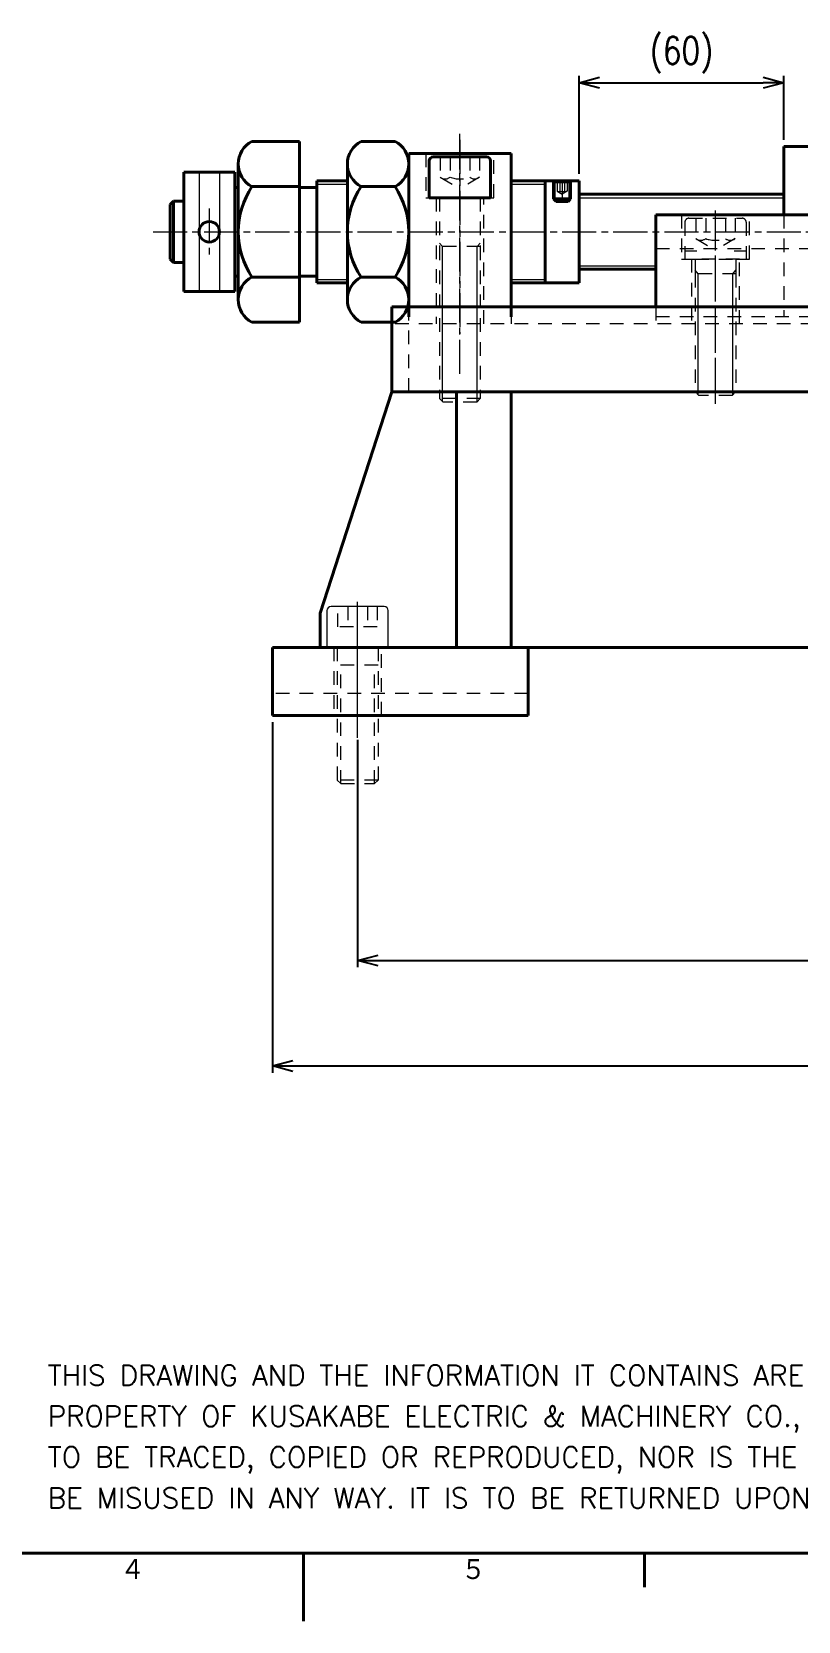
# Model space of a CAD drawing. Header units: millimetres. Extents: x 0 to 1682, y 0 to 1188.
# Drawn here: x 340.3 to 565.1, y 10 to 476.6 of the extents above; entities that cross this region are included whole.
import ezdxf

# ---------------------------------------------------------------- set-up
doc = ezdxf.new("R2010")
doc.units = ezdxf.units.MM
doc.header["$LTSCALE"] = 2
doc.linetypes.add('GEN7A', pattern=[7.5, 5, -0.75, 1, -0.75])
doc.linetypes.add('HIDDEN2', pattern=[3.5, 2, -1.5])
doc.layers.get('0').update_dxf_attribs({"lineweight": 20})
doc.layers.get('DEFPOINTS').update_dxf_attribs({"color": 253})
for name, color, linetype, lineweight in [('2', 5, 'Continuous', 40), ('3A', 6, 'HIDDEN2', 20), ('4', 3, 'Continuous', 13), ('5', 3, 'Continuous', 13), ('7A', 4, 'GEN7A', 13), ('9', 3, 'HIDDEN2', 13), ('_-0', 7, 'Continuous', 20), ('_-3A', 6, 'HIDDEN2', 20), ('WAKU', 7, 'Continuous', 40)]:
    doc.layers.add(name, color=color, linetype=linetype, lineweight=lineweight)
doc.styles.get("Standard").update_dxf_attribs({"font": 'romans.shx', "width": 0.8, "bigfont": 'extfont2.shx'})
doc.dimstyles.new('GEN-ISO$0', dxfattribs={"dimtxt": 4, "dimasz": 3, "dimexe": 1, "dimexo": 1, "dimgap": 1, "dimtad": 3, "dimrnd": 0.01, "dimdsep": 46, "dimtxsty": 'Standard', "dimblk": 'OPEN30', "dimcen": 0, "dimclrd": 256, "dimclre": 256, "dimclrt": 7, "dimazin": 2, "dimtp": 0.1, "dimtm": 0.1, "dimtfac": 0.6, "dimtmove": 2, "dimatfit": 3, "dimldrblk": 'OPEN30', "dimfxl": 1, "dimarcsym": 0})

# ---------------------------------------------------------------- blocks, each defined once
blk = doc.blocks.new('mess-e')
at = {"layer": 'WAKU', "color": 7}
for s, p in [('THIS DRAWING AND THE INFORMATION IT CONTAINS ARE THE', (0, 18)), ('PROPERTY OF KUSAKABE ELECTRIC & MACHINERY CO., LTD. IT IS NOT', (0, 12)), ('TO BE TRACED, COPIED OR REPRODUCED, NOR IS THE INFORMATION TO', (0, 6)), ('BE MISUSED IN ANY WAY. IT IS TO BE RETURNED UPON DEMAND.', (0, 0))]:
    blk.add_text(s, height=3, dxfattribs=at).set_placement(p)
blk = doc.blocks.new('A1組立図')
at = {"layer": 'WAKU', "color": 5, "linetype": 'Continuous'}
for p, q in [((25, 15), (826, 15)), ((210, 5), (210, 15)), ((260, 10), (260, 15))]:
    blk.add_line(p, q, dxfattribs=at)
at = {"layer": '2'}
blk.add_blockref('mess-e', (172.47, 21.59), dxfattribs=at)
at = {"layer": 'WAKU', "color": 5, "linetype": 'Continuous'}
for s, p in [('４', (183.1, 10.87)), ('５', (233.1, 10.87))]:
    blk.add_text(s, height=3.31, dxfattribs=at).set_placement(p)
blk = doc.blocks.new('A$C062A7AC4')
at = {"layer": '2'}
for p, q in [((0, 70.8), (0, 60)), ((1.2, 72), (16.8, 72)), ((18, 70.8), (18, 60)), ((0, 60), (3, 60)), ((3, 60), (15, 60)), ((15, 60), (18, 60))]:
    blk.add_line(p, q, dxfattribs=at)
for centre, start, end in [((1.2, 70.8), 90, 180), ((16.8, 70.8), 0, 90)]:
    blk.add_arc(centre, 1.2, start, end, dxfattribs=at)
at = {"layer": '3A'}
for p, q in [((3, 60), (3, 45.63)), ((15, 60), (15, 45.63)), ((3, 45.63), (3, 1.07)), ((15, 45.63), (3, 45.63)), ((15, 45.63), (15, 1.07)), ((3, 1.07), (4.07, 0)), ((15, 1.07), (3, 1.07)), ((13.93, 0), (4.07, 0)), ((15, 1.07), (13.93, 0))]:
    blk.add_line(p, q, dxfattribs=at)
at = {"layer": '4'}
for p, q in [((3.95, 45.63), (3, 46.7)), ((14.05, 45.63), (15, 46.7)), ((3.95, 0.13), (3.95, 45.63)), ((14.05, 0.13), (14.05, 45.63))]:
    blk.add_line(p, q, dxfattribs=at)
at = {"layer": '7A'}
blk.add_line((9, 8.32), (9, 75.36), dxfattribs=at)
at = {"layer": '9'}
for p, q in [((3.23, 72), (3.23, 66)), ((6.11, 72), (6.11, 66)), ((11.89, 72), (11.89, 66)), ((14.78, 72), (14.78, 66)), ((3.23, 66), (9, 62.67)), ((14.78, 66), (9, 62.67))]:
    blk.add_line(p, q, dxfattribs=at)
for centre, radius, start, end in [((4.67, 67.86), 2.35, 232.1211, 307.8789), ((9, 74.17), 8.66, 250.5288, 289.4712), ((13.33, 67.86), 2.35, 232.1211, 307.8789)]:
    blk.add_arc(centre, radius, start, end, dxfattribs=at)
blk = doc.blocks.new('_Open30')
at = {"color": 0, "linetype": 'ByBlock', "lineweight": -2}
for p, q in [((-1, 0.268), (0, 0)), ((0, 0), (-1, -0.268)), ((0, 0), (-1, 0))]:
    blk.add_line(p, q, dxfattribs=at)
blk = doc.blocks.new('*D44')
at = {"layer": '5', "lineweight": -2, "transparency": 16777216}
for p, q in [((435.85, 268.77), (435.85, 201.95)), ((915.85, 268.77), (915.85, 201.95)), ((441.85, 203.95), (909.85, 203.95))]:
    blk.add_line(p, q, dxfattribs=at)
at = {"layer": 'DEFPOINTS', "color": 0, "transparency": 16777216}
for p in [(435.85, 270.77), (915.85, 270.77), (915.85, 203.95)]:
    blk.add_point(p, dxfattribs=at)
at = {"layer": '5', "lineweight": -2, "transparency": 16777216, "xscale": 6, "yscale": 6, "zscale": 6, "rotation": 180}
blk.add_blockref('_Open30', (435.85, 203.95), dxfattribs=at)
at = {"layer": '5', "lineweight": -2, "transparency": 16777216, "xscale": 6, "yscale": 6, "zscale": 6}
blk.add_blockref('_Open30', (915.85, 203.95), dxfattribs=at)
at = {"layer": '5', "color": 7, "transparency": 16777216, "insert": (675.85, 209.95), "char_height": 8, "attachment_point": 5}
blk.add_mtext('480', dxfattribs=at)
blk = doc.blocks.new('*D45')
at = {"layer": '5', "lineweight": -2, "transparency": 16777216}
for p, q in [((410.85, 273.87), (410.85, 171.01)), ((940.85, 273.87), (940.85, 171.01)), ((416.85, 173.01), (934.85, 173.01))]:
    blk.add_line(p, q, dxfattribs=at)
at = {"layer": 'DEFPOINTS', "color": 0, "transparency": 16777216}
for p in [(410.85, 275.87), (940.85, 275.87), (940.85, 173.01)]:
    blk.add_point(p, dxfattribs=at)
at = {"layer": '5', "lineweight": -2, "transparency": 16777216, "xscale": 6, "yscale": 6, "zscale": 6, "rotation": 180}
blk.add_blockref('_Open30', (410.85, 173.01), dxfattribs=at)
at = {"layer": '5', "lineweight": -2, "transparency": 16777216, "xscale": 6, "yscale": 6, "zscale": 6}
blk.add_blockref('_Open30', (940.85, 173.01), dxfattribs=at)
at = {"layer": '5', "color": 7, "transparency": 16777216, "insert": (675.85, 179.01), "char_height": 8, "attachment_point": 5}
blk.add_mtext('530', dxfattribs=at)
blk = doc.blocks.new('A$C3F8F21EA')
at = {"layer": '7A'}
blk.add_line((9, 0), (9, 56.25), dxfattribs=at)
at = {"layer": '_-0'}
for p, q in [((0, 52.39), (0, 41.59)), ((16.8, 53.59), (1.2, 53.59)), ((18, 41.59), (18, 52.39)), ((18, 41.59), (0, 41.59))]:
    blk.add_line(p, q, dxfattribs=at)
for centre, start, end in [((1.2, 52.39), 90, 180), ((16.8, 52.39), 0, 90)]:
    blk.add_arc(centre, 1.2, start, end, dxfattribs=at)
at = {"layer": '_-3A'}
for p, q in [((3.23, 47.59), (3.23, 53.59)), ((6.11, 53.59), (6.11, 47.59)), ((11.89, 53.59), (11.89, 47.59)), ((14.77, 53.59), (14.77, 47.59)), ((14.77, 47.59), (3.23, 47.59)), ((3, 41.59), (3, 2.66)), ((15, 41.59), (15, 2.66)), ((15, 36.34), (3, 36.34)), ((4.07, 1.59), (4.07, 36.34)), ((13.93, 1.59), (13.93, 36.34)), ((3, 2.66), (4.07, 1.59)), ((15, 2.66), (3, 2.66)), ((4.07, 1.59), (13.93, 1.59)), ((13.93, 1.59), (15, 2.66))]:
    blk.add_line(p, q, dxfattribs=at)
blk = doc.blocks.new('A$C5E424E0E')
at = {"layer": '3A'}
for p, q in [((0, 53.3), (0, 42.5)), ((1.2, 54.5), (16.8, 54.5)), ((18, 53.3), (18, 42.5)), ((0, 42.5), (3, 42.5)), ((3, 42.5), (3, 39.2)), ((3, 42.5), (15, 42.5)), ((15, 42.5), (18, 42.5)), ((15, 42.5), (15, 39.2)), ((3, 39.2), (3, 38.13)), ((3, 38.13), (3, 3.58)), ((15, 38.13), (3, 38.13)), ((15, 39.2), (15, 38.13)), ((15, 38.13), (15, 3.58)), ((3, 3.58), (4.07, 2.5)), ((15, 3.58), (3, 3.58)), ((13.93, 2.5), (4.07, 2.5)), ((15, 3.58), (13.93, 2.5))]:
    blk.add_line(p, q, dxfattribs=at)
for centre, start, end in [((1.2, 53.3), 90, 180), ((16.8, 53.3), 0, 90)]:
    blk.add_arc(centre, 1.2, start, end, dxfattribs=at)
at = {"layer": '4'}
for p, q in [((3.95, 38.13), (3, 39.2)), ((3.95, 2.63), (3.95, 38.13)), ((14.05, 38.13), (15, 39.2)), ((14.05, 2.63), (14.05, 38.13))]:
    blk.add_line(p, q, dxfattribs=at)
at = {"layer": '7A'}
blk.add_line((9, 0), (9, 55.87), dxfattribs=at)
at = {"layer": '9'}
for p, q in [((3.23, 54.5), (3.23, 48.5)), ((6.11, 54.5), (6.11, 48.5)), ((11.89, 54.5), (11.89, 48.5)), ((14.78, 54.5), (14.78, 48.5)), ((3.23, 48.5), (9, 45.17)), ((14.78, 48.5), (9, 45.17))]:
    blk.add_line(p, q, dxfattribs=at)
for centre, radius, start, end in [((4.67, 50.36), 2.35, 232.1211, 307.8789), ((9, 56.67), 8.66, 250.5288, 289.4712), ((13.33, 50.36), 2.35, 232.1211, 307.8789)]:
    blk.add_arc(centre, radius, start, end, dxfattribs=at)
blk = doc.blocks.new('*D53')
at = {"layer": '5', "lineweight": -2, "transparency": 16777216}
for p, q in [((500.85, 434.87), (500.85, 463.63)), ((560.85, 444.87), (560.85, 463.63)), ((506.85, 461.63), (554.85, 461.63))]:
    blk.add_line(p, q, dxfattribs=at)
at = {"layer": 'DEFPOINTS', "color": 0, "transparency": 16777216}
for p in [(560.85, 461.63), (560.85, 442.87), (500.85, 432.87)]:
    blk.add_point(p, dxfattribs=at)
at = {"layer": '5', "lineweight": -2, "transparency": 16777216, "xscale": 6, "yscale": 6, "zscale": 6, "rotation": 180}
blk.add_blockref('_Open30', (500.85, 461.63), dxfattribs=at)
at = {"layer": '5', "lineweight": -2, "transparency": 16777216, "xscale": 6, "yscale": 6, "zscale": 6}
blk.add_blockref('_Open30', (560.85, 461.63), dxfattribs=at)
at = {"layer": '5', "color": 7, "transparency": 16777216, "insert": (530.85, 469.72), "char_height": 8, "attachment_point": 5}
blk.add_mtext('(60)', dxfattribs=at)
blk = doc.blocks.new('A$C7C1A40E6')
for p, q in [((0, 4.25), (0.75, 5)), ((5.75, 5), (0.75, 5)), ((0.75, 5), (0.75, 0)), ((5.75, 5), (5.75, 0)), ((5.75, 5), (6, 4.57)), ((0, 4.25), (0, 0.75)), ((0, 0.75), (0.75, 0)), ((6, 0.43), (5.75, 0)), ((6, 0.43), (6, 4.57)), ((0.75, 0), (5.75, 0))]:
    blk.add_line(p, q)
at = {"layer": '4'}
for p, q in [((0.32, 4.57), (6, 4.57)), ((0.32, 0.43), (6, 0.43))]:
    blk.add_line(p, q, dxfattribs=at)
at = {"layer": '7A'}
blk.add_line((6, 2.5), (0, 2.5), dxfattribs=at)
at = {"layer": '9'}
for p, q in [((3, 3.94), (2.17, 2.5)), ((3, 1.06), (2.17, 2.5)), ((6, 3.94), (3, 3.94)), ((6, 3.22), (3, 3.22)), ((6, 1.78), (3, 1.78)), ((6, 1.06), (3, 1.06))]:
    blk.add_line(p, q, dxfattribs=at)
for centre, radius, start, end in [((3.46, 3.58), 0.588, 157.8789, 217.8789), ((5.04, 2.5), 2.17, 160.5288, 199.4712), ((3.46, 1.42), 0.588, 142.1211, 202.1211)]:
    blk.add_arc(centre, radius, start, end, dxfattribs=at)

msp = doc.modelspace()

# ---------------------------------------------------------------- linework, layer by layer
at = {"layer": '2'}
for p, q in [((418.846, 444.421), (404.846, 444.421)), ((418.846, 391.321), (418.846, 444.421)), ((446.846, 444.421), (436.846, 444.421)), ((480.846, 440.874), (450.846, 440.874)), ((450.846, 392.871), (450.846, 440.874)), ((480.846, 440.874), (480.846, 392.871)), ((560.846, 442.871), (560.846, 422.871)), ((660.846, 442.871), (560.846, 442.871)), ((384.846, 435.371), (384.846, 400.371)), ((384.846, 435.371), (399.846, 435.371)), ((399.846, 400.371), (399.846, 435.371)), ((400.846, 417.871), (400.846, 437.784)), ((432.846, 397.959), (432.846, 437.784)), ((400.846, 430.871), (399.846, 430.871)), ((418.846, 431.146), (404.846, 431.146)), ((423.846, 430.871), (418.846, 430.871)), ((423.846, 402.871), (423.846, 432.871)), ((423.846, 432.871), (432.846, 432.871)), ((446.846, 431.146), (436.846, 431.146)), ((480.846, 432.871), (490.846, 432.871)), ((490.846, 432.871), (490.846, 402.871)), ((500.846, 432.871), (490.846, 432.871)), ((500.846, 402.871), (500.846, 432.871)), ((381.843, 426.871), (380.843, 425.871)), ((380.843, 409.871), (380.843, 425.871)), ((381.843, 408.871), (381.843, 426.871)), ((381.843, 426.871), (384.843, 426.871)), ((500.846, 428.871), (560.846, 428.871)), ((523.346, 422.871), (523.346, 395.871)), ((828.346, 422.871), (523.346, 422.871)), ((400.846, 397.959), (400.846, 417.871)), ((381.843, 408.871), (380.843, 409.871)), ((381.843, 408.871), (384.843, 408.871)), ((500.846, 406.871), (523.346, 406.871)), ((400.846, 404.871), (399.846, 404.871)), ((418.846, 404.596), (404.846, 404.596)), ((423.846, 404.871), (418.846, 404.871)), ((432.846, 402.871), (423.846, 402.871)), ((446.846, 404.596), (436.846, 404.596)), ((490.846, 402.871), (480.846, 402.871)), ((490.846, 402.871), (500.846, 402.871)), ((384.846, 400.371), (399.846, 400.371)), ((445.846, 395.871), (445.846, 370.871)), ((905.846, 395.871), (445.846, 395.871)), ((418.846, 391.321), (404.846, 391.321)), ((446.846, 391.321), (436.846, 391.321)), ((445.846, 370.871), (424.844, 305.867)), ((905.846, 370.871), (445.846, 370.871)), ((464.844, 295.867), (464.844, 370.871)), ((480.844, 295.867), (480.844, 370.871)), ((424.844, 295.867), (424.844, 305.867)), ((940.846, 295.867), (410.846, 295.867)), ((410.846, 295.867), (410.846, 275.867)), ((485.846, 295.867), (485.846, 275.867)), ((485.846, 275.867), (410.846, 275.867))]:
    msp.add_line(p, q, dxfattribs=at)
msp.add_circle((392.346, 417.871), 3, dxfattribs=at)
for centre, radius, start, end in [((408.353, 437.784), 7.507, 117.85054, 242.14938), ((440.353, 437.784), 7.507, 117.85054, 242.14938), ((443.339, 437.784), 7.507, 297.85052, 62.14942), ((424.874, 417.871), 24.028, 146.46297, 180), ((456.874, 417.871), 24.028, 146.46297, 180), ((426.818, 417.871), 24.028, 0, 33.53699), ((424.874, 417.871), 24.028, 180, 213.53703), ((456.874, 417.871), 24.028, 180, 213.53703), ((426.818, 417.871), 24.028, 326.46301, 0), ((408.353, 397.959), 7.507, 117.85062, 242.14946), ((440.353, 397.959), 7.507, 117.85062, 242.14946), ((443.339, 397.959), 7.507, 297.85058, 62.14948), ((440.353, 397.959), 7.507, 180, 242.14927)]:
    msp.add_arc(centre, radius, start, end, dxfattribs=at)
at = {"layer": '3A'}
for p, q in [((455.846, 440.874), (455.846, 427.874)), ((475.846, 427.874), (475.846, 440.874)), ((455.846, 427.874), (458.846, 427.874)), ((472.846, 427.874), (458.846, 427.874)), ((458.846, 427.874), (458.846, 390.871)), ((472.846, 390.871), (472.846, 427.874)), ((472.846, 427.874), (475.846, 427.874)), ((530.837, 422.871), (530.837, 409.871)), ((550.837, 409.871), (550.837, 422.871)), ((560.846, 422.871), (560.846, 392.871)), ((828.346, 412.871), (523.346, 412.871)), ((532.087, 412.255), (535.337, 412.255)), ((546.337, 412.255), (549.587, 412.255)), ((530.837, 409.871), (533.837, 409.871)), ((547.837, 409.871), (533.837, 409.871)), ((533.837, 409.871), (533.837, 390.871)), ((547.837, 390.871), (547.837, 409.871)), ((547.837, 409.871), (550.837, 409.871)), ((450.846, 370.871), (450.846, 392.871)), ((480.846, 392.871), (480.846, 390.871)), ((523.346, 395.871), (523.346, 390.871)), ((828.346, 392.871), (523.346, 392.871)), ((905.846, 390.871), (445.846, 390.871)), ((428.846, 295.867), (428.846, 275.867)), ((442.846, 275.867), (442.846, 295.867)), ((485.846, 282.367), (410.846, 282.367))]:
    msp.add_line(p, q, dxfattribs=at)
at = {"layer": '4'}
for p, q in [((389.346, 435.371), (389.346, 400.371)), ((395.346, 435.371), (395.346, 400.371)), ((423.846, 431.871), (432.846, 431.871)), ((480.846, 431.871), (490.846, 431.871)), ((500.846, 427.871), (560.846, 427.871)), ((500.846, 407.871), (523.346, 407.871)), ((423.846, 403.871), (432.846, 403.871)), ((480.846, 403.871), (490.846, 403.871))]:
    msp.add_line(p, q, dxfattribs=at)
at = {"layer": '7A'}
for p, q in [((465.846, 421.628), (465.846, 447.317)), ((465.846, 444.874), (465.846, 387.874)), ((392.346, 424.662), (392.346, 411.08)), ((540.837, 370.871), (540.837, 424.155)), ((375.846, 417.871), (973.346, 417.871)), ((435.846, 270.77), (435.846, 300.994))]:
    msp.add_line(p, q, dxfattribs=at)

# ---------------------------------------------------------------- block references
at = {"layer": '2', "lineweight": 0, "xscale": 2, "yscale": 2, "zscale": 2}
msp.add_blockref('A1組立図', (0, 0), dxfattribs=at)
at = {"layer": '2'}
for name, p in [('A$C062A7AC4', (456.846, 367.874)), ('A$C5E424E0E', (531.837, 367.36)), ('A$C3F8F21EA', (426.846, 254.276))]:
    msp.add_blockref(name, p, dxfattribs=at)
at = {"layer": '2', "rotation": 89.99999999999999}
msp.add_blockref('A$C7C1A40E6', (498.345, 426.777), dxfattribs=at)

# ---------------------------------------------------------------- dimensions: what is measured, and where the dimension line sits
at = {"layer": '5'}
for base, p1, p2, override, picture, middle in [((560.846, 461.629), (500.846, 432.871), (560.846, 442.871), {"dimscale": 2, "dimpost": '(<>)', "dimtm": 0.1, "dimtdec": 3}, '*D53', (530.846, 469.724)), ((915.846, 203.947), (435.846, 270.77), (915.846, 270.77), {"dimscale": 2, "dimtm": 0.1, "dimtdec": 3}, '*D44', (675.846, 209.947))]:
    dim = msp.add_linear_dim(base=base, p1=p1, p2=p2, angle=0, dimstyle='GEN-ISO$0', override=override, dxfattribs=at)
    dim.commit()
    dim.dimension.update_dxf_attribs({"geometry": picture, "text_midpoint": middle})
dim = msp.add_linear_dim(base=(940.846, 173.012), p1=(410.846, 275.867), p2=(940.846, 275.867), dimstyle='GEN-ISO$0', override={"dimscale": 2, "dimtm": 0.1, "dimtdec": 3}, dxfattribs=at)
dim.commit()
dim.dimension.update_dxf_attribs({"geometry": '*D45', "text_midpoint": (675.846, 179.012)})

doc.saveas('drawing.dxf')
